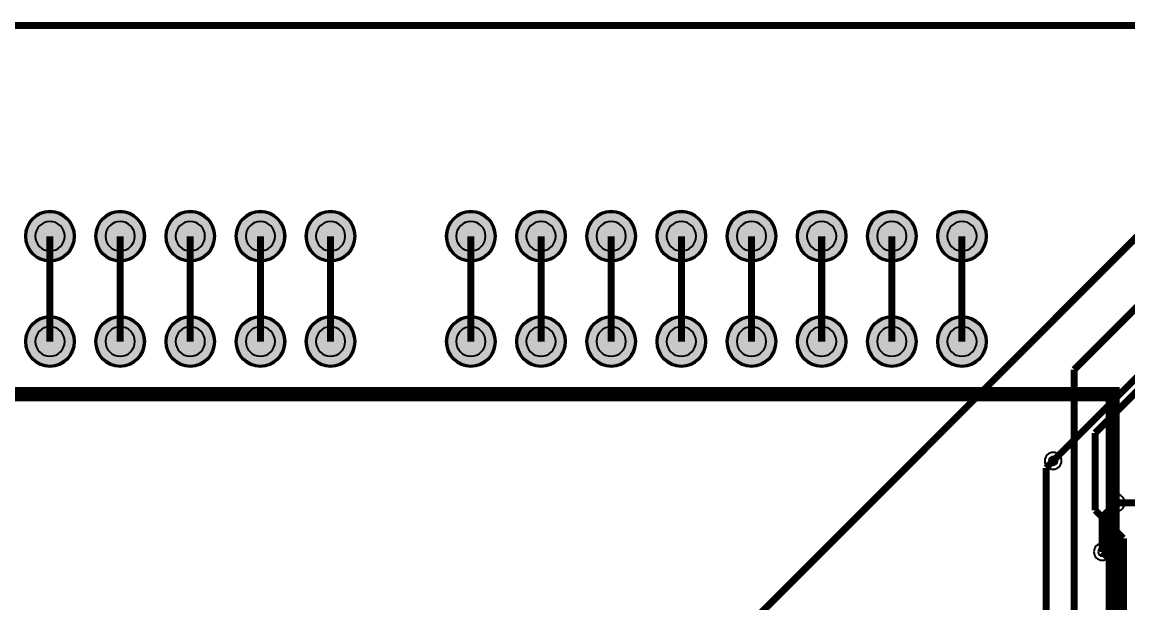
# Model space of a CAD drawing. Header units: millimetres. Extents: x -59 to 46, y -149 to -20.
# Drawn here: x -18.03 to 22.01, y -41.21 to -20.19 of the extents above; entities that cross this region are included whole.
import ezdxf

# ---------------------------------------------------------------- set-up
doc = ezdxf.new("R2010")
doc.units = ezdxf.units.MM
doc.header["$MEASUREMENT"] = 0
for name, color, linetype, true_color in [('Board-Outline-Layer', 7, 'Continuous', 0xff00ff), ('Bottom-Layer', 7, 'Continuous', 0x0000ff), ('Bottom-Paste-Mask-Layer', 7, 'Continuous', 0x800000), ('Bottom-Solder-Mask-Layer', 7, 'Continuous', 0xaa00ff), ('Hole-Layer', 7, 'Continuous', 0x222222), ('Multi-Layer', 7, 'Continuous', 0xc0c0c0), ('Top-Layer', 7, 'Continuous', 0xff0000), ('Top-Paste-Mask-Layer', 7, 'Continuous', 0x808080), ('Top-Silkscreen-Layer', 7, 'Continuous', 0xffcc00), ('Top-Solder-Mask-Layer', 7, 'Continuous', 0x800080)]:
    doc.layers.add(name, color=color, linetype=linetype, true_color=true_color)

msp = doc.modelspace()

# ---------------------------------------------------------------- hatches: boundary and pattern name
at = {"layer": 'Bottom-Layer'}
for points in [[(-17.882, -27.94, 1), (-16.154, -27.94, 1)], [(-15.342, -27.94, 1), (-13.614, -27.94, 1)], [(-12.802, -27.94, 1), (-11.074, -27.94, 1)], [(-10.262, -27.94, 1), (-8.534, -27.94, 1)], [(-7.722, -27.94, 1), (-5.994, -27.94, 1)], [(-2.642, -27.94, 1), (-0.914, -27.94, 1)], [(-0.102, -27.94, 1), (1.626, -27.94, 1)], [(2.438, -27.94, 1), (4.166, -27.94, 1)], [(4.978, -27.94, 1), (6.706, -27.94, 1)], [(7.518, -27.94, 1), (9.246, -27.94, 1)], [(10.058, -27.94, 1), (11.786, -27.94, 1)], [(12.598, -27.94, 1), (14.326, -27.94, 1)], [(15.138, -27.94, 1), (16.866, -27.94, 1)], [(-17.882, -31.75, 1), (-16.154, -31.75, 1)], [(-15.342, -31.75, 1), (-13.614, -31.75, 1)], [(-12.802, -31.75, 1), (-11.074, -31.75, 1)], [(-10.262, -31.75, 1), (-8.534, -31.75, 1)], [(-7.722, -31.75, 1), (-5.994, -31.75, 1)], [(-2.642, -31.75, 1), (-0.914, -31.75, 1)], [(-0.102, -31.75, 1), (1.626, -31.75, 1)], [(2.438, -31.75, 1), (4.166, -31.75, 1)], [(4.978, -31.75, 1), (6.706, -31.75, 1)], [(7.518, -31.75, 1), (9.246, -31.75, 1)], [(10.058, -31.75, 1), (11.786, -31.75, 1)], [(12.598, -31.75, 1), (14.326, -31.75, 1)], [(15.138, -31.75, 1), (16.866, -31.75, 1)]]:
    msp.add_hatch(color=256, dxfattribs=at).paths.add_polyline_path(points)
at = {"layer": 'Bottom-Paste-Mask-Layer'}
for points in [[(-17.882, -27.94, 1), (-16.154, -27.94, 1)], [(-15.342, -27.94, 1), (-13.614, -27.94, 1)], [(-12.802, -27.94, 1), (-11.074, -27.94, 1)], [(-10.262, -27.94, 1), (-8.534, -27.94, 1)], [(-7.722, -27.94, 1), (-5.994, -27.94, 1)], [(-2.642, -27.94, 1), (-0.914, -27.94, 1)], [(-0.102, -27.94, 1), (1.626, -27.94, 1)], [(2.438, -27.94, 1), (4.166, -27.94, 1)], [(4.978, -27.94, 1), (6.706, -27.94, 1)], [(7.518, -27.94, 1), (9.246, -27.94, 1)], [(10.058, -27.94, 1), (11.786, -27.94, 1)], [(12.598, -27.94, 1), (14.326, -27.94, 1)], [(15.138, -27.94, 1), (16.866, -27.94, 1)], [(-17.882, -31.75, 1), (-16.154, -31.75, 1)], [(-15.342, -31.75, 1), (-13.614, -31.75, 1)], [(-12.802, -31.75, 1), (-11.074, -31.75, 1)], [(-10.262, -31.75, 1), (-8.534, -31.75, 1)], [(-7.722, -31.75, 1), (-5.994, -31.75, 1)], [(-2.642, -31.75, 1), (-0.914, -31.75, 1)], [(-0.102, -31.75, 1), (1.626, -31.75, 1)], [(2.438, -31.75, 1), (4.166, -31.75, 1)], [(4.978, -31.75, 1), (6.706, -31.75, 1)], [(7.518, -31.75, 1), (9.246, -31.75, 1)], [(10.058, -31.75, 1), (11.786, -31.75, 1)], [(12.598, -31.75, 1), (14.326, -31.75, 1)], [(15.138, -31.75, 1), (16.866, -31.75, 1)]]:
    msp.add_hatch(color=256, dxfattribs=at).paths.add_polyline_path(points)
at = {"layer": 'Bottom-Solder-Mask-Layer'}
for points in [[(-17.932, -27.94, 1), (-16.104, -27.94, 1)], [(-15.392, -27.94, 1), (-13.564, -27.94, 1)], [(-12.852, -27.94, 1), (-11.024, -27.94, 1)], [(-10.312, -27.94, 1), (-8.484, -27.94, 1)], [(-7.772, -27.94, 1), (-5.944, -27.94, 1)], [(-2.692, -27.94, 1), (-0.864, -27.94, 1)], [(-0.152, -27.94, 1), (1.676, -27.94, 1)], [(2.388, -27.94, 1), (4.216, -27.94, 1)], [(4.928, -27.94, 1), (6.756, -27.94, 1)], [(7.468, -27.94, 1), (9.296, -27.94, 1)], [(10.008, -27.94, 1), (11.836, -27.94, 1)], [(12.548, -27.94, 1), (14.376, -27.94, 1)], [(15.088, -27.94, 1), (16.916, -27.94, 1)], [(-17.932, -31.75, 1), (-16.104, -31.75, 1)], [(-15.392, -31.75, 1), (-13.564, -31.75, 1)], [(-12.852, -31.75, 1), (-11.024, -31.75, 1)], [(-10.312, -31.75, 1), (-8.484, -31.75, 1)], [(-7.772, -31.75, 1), (-5.944, -31.75, 1)], [(-2.692, -31.75, 1), (-0.864, -31.75, 1)], [(-0.152, -31.75, 1), (1.676, -31.75, 1)], [(2.388, -31.75, 1), (4.216, -31.75, 1)], [(4.928, -31.75, 1), (6.756, -31.75, 1)], [(7.468, -31.75, 1), (9.296, -31.75, 1)], [(10.008, -31.75, 1), (11.836, -31.75, 1)], [(12.548, -31.75, 1), (14.376, -31.75, 1)], [(15.088, -31.75, 1), (16.916, -31.75, 1)]]:
    msp.add_hatch(color=256, dxfattribs=at).paths.add_polyline_path(points)
at = {"layer": 'Hole-Layer'}
for points in [[(-17.551, -27.94, 1), (-16.485, -27.94, 1)], [(-15.011, -27.94, 1), (-13.945, -27.94, 1)], [(-12.471, -27.94, 1), (-11.405, -27.94, 1)], [(-9.931, -27.94, 1), (-8.865, -27.94, 1)], [(-7.391, -27.94, 1), (-6.325, -27.94, 1)], [(-2.311, -27.94, 1), (-1.245, -27.94, 1)], [(0.229, -27.94, 1), (1.295, -27.94, 1)], [(2.769, -27.94, 1), (3.835, -27.94, 1)], [(5.309, -27.94, 1), (6.375, -27.94, 1)], [(7.849, -27.94, 1), (8.915, -27.94, 1)], [(10.389, -27.94, 1), (11.455, -27.94, 1)], [(12.929, -27.94, 1), (13.995, -27.94, 1)], [(15.469, -27.94, 1), (16.535, -27.94, 1)], [(-17.551, -31.75, 1), (-16.485, -31.75, 1)], [(-15.011, -31.75, 1), (-13.945, -31.75, 1)], [(-12.471, -31.75, 1), (-11.405, -31.75, 1)], [(-9.931, -31.75, 1), (-8.865, -31.75, 1)], [(-7.391, -31.75, 1), (-6.325, -31.75, 1)], [(-2.311, -31.75, 1), (-1.245, -31.75, 1)], [(0.229, -31.75, 1), (1.295, -31.75, 1)], [(2.769, -31.75, 1), (3.835, -31.75, 1)], [(5.309, -31.75, 1), (6.375, -31.75, 1)], [(7.849, -31.75, 1), (8.915, -31.75, 1)], [(10.389, -31.75, 1), (11.455, -31.75, 1)], [(12.929, -31.75, 1), (13.995, -31.75, 1)], [(15.469, -31.75, 1), (16.535, -31.75, 1)]]:
    msp.add_hatch(color=256, dxfattribs=at).paths.add_polyline_path(points)
at = {"layer": 'Multi-Layer'}
for points in [[(-17.882, -27.94, 1), (-16.154, -27.94, 1)], [(-17.882, -27.94, 1), (-16.154, -27.94, 1)], [(-17.882, -27.94, 1), (-16.154, -27.94, 1)], [(-15.342, -27.94, 1), (-13.614, -27.94, 1)], [(-15.342, -27.94, 1), (-13.614, -27.94, 1)], [(-15.342, -27.94, 1), (-13.614, -27.94, 1)], [(-12.802, -27.94, 1), (-11.074, -27.94, 1)], [(-12.802, -27.94, 1), (-11.074, -27.94, 1)], [(-12.802, -27.94, 1), (-11.074, -27.94, 1)], [(-10.262, -27.94, 1), (-8.534, -27.94, 1)], [(-10.262, -27.94, 1), (-8.534, -27.94, 1)], [(-10.262, -27.94, 1), (-8.534, -27.94, 1)], [(-7.722, -27.94, 1), (-5.994, -27.94, 1)], [(-7.722, -27.94, 1), (-5.994, -27.94, 1)], [(-7.722, -27.94, 1), (-5.994, -27.94, 1)], [(-2.642, -27.94, 1), (-0.914, -27.94, 1)], [(-2.642, -27.94, 1), (-0.914, -27.94, 1)], [(-2.642, -27.94, 1), (-0.914, -27.94, 1)], [(-0.102, -27.94, 1), (1.626, -27.94, 1)], [(-0.102, -27.94, 1), (1.626, -27.94, 1)], [(-0.102, -27.94, 1), (1.626, -27.94, 1)], [(2.438, -27.94, 1), (4.166, -27.94, 1)], [(2.438, -27.94, 1), (4.166, -27.94, 1)], [(2.438, -27.94, 1), (4.166, -27.94, 1)], [(4.978, -27.94, 1), (6.706, -27.94, 1)], [(4.978, -27.94, 1), (6.706, -27.94, 1)], [(4.978, -27.94, 1), (6.706, -27.94, 1)], [(7.518, -27.94, 1), (9.246, -27.94, 1)], [(7.518, -27.94, 1), (9.246, -27.94, 1)], [(7.518, -27.94, 1), (9.246, -27.94, 1)], [(10.058, -27.94, 1), (11.786, -27.94, 1)], [(10.058, -27.94, 1), (11.786, -27.94, 1)], [(10.058, -27.94, 1), (11.786, -27.94, 1)], [(12.598, -27.94, 1), (14.326, -27.94, 1)], [(12.598, -27.94, 1), (14.326, -27.94, 1)], [(12.598, -27.94, 1), (14.326, -27.94, 1)], [(15.138, -27.94, 1), (16.866, -27.94, 1)], [(15.138, -27.94, 1), (16.866, -27.94, 1)], [(15.138, -27.94, 1), (16.866, -27.94, 1)], [(-17.882, -31.75, 1), (-16.154, -31.75, 1)], [(-17.882, -31.75, 1), (-16.154, -31.75, 1)], [(-17.882, -31.75, 1), (-16.154, -31.75, 1)], [(-15.342, -31.75, 1), (-13.614, -31.75, 1)], [(-15.342, -31.75, 1), (-13.614, -31.75, 1)], [(-15.342, -31.75, 1), (-13.614, -31.75, 1)], [(-12.802, -31.75, 1), (-11.074, -31.75, 1)], [(-12.802, -31.75, 1), (-11.074, -31.75, 1)], [(-12.802, -31.75, 1), (-11.074, -31.75, 1)], [(-10.262, -31.75, 1), (-8.534, -31.75, 1)], [(-10.262, -31.75, 1), (-8.534, -31.75, 1)], [(-10.262, -31.75, 1), (-8.534, -31.75, 1)], [(-7.722, -31.75, 1), (-5.994, -31.75, 1)], [(-7.722, -31.75, 1), (-5.994, -31.75, 1)], [(-7.722, -31.75, 1), (-5.994, -31.75, 1)], [(-2.642, -31.75, 1), (-0.914, -31.75, 1)], [(-2.642, -31.75, 1), (-0.914, -31.75, 1)], [(-2.642, -31.75, 1), (-0.914, -31.75, 1)], [(-0.102, -31.75, 1), (1.626, -31.75, 1)], [(-0.102, -31.75, 1), (1.626, -31.75, 1)], [(-0.102, -31.75, 1), (1.626, -31.75, 1)], [(2.438, -31.75, 1), (4.166, -31.75, 1)], [(2.438, -31.75, 1), (4.166, -31.75, 1)], [(2.438, -31.75, 1), (4.166, -31.75, 1)], [(4.978, -31.75, 1), (6.706, -31.75, 1)], [(4.978, -31.75, 1), (6.706, -31.75, 1)], [(4.978, -31.75, 1), (6.706, -31.75, 1)], [(7.518, -31.75, 1), (9.246, -31.75, 1)], [(7.518, -31.75, 1), (9.246, -31.75, 1)], [(7.518, -31.75, 1), (9.246, -31.75, 1)], [(10.058, -31.75, 1), (11.786, -31.75, 1)], [(10.058, -31.75, 1), (11.786, -31.75, 1)], [(10.058, -31.75, 1), (11.786, -31.75, 1)], [(12.598, -31.75, 1), (14.326, -31.75, 1)], [(12.598, -31.75, 1), (14.326, -31.75, 1)], [(12.598, -31.75, 1), (14.326, -31.75, 1)], [(15.138, -31.75, 1), (16.866, -31.75, 1)], [(15.138, -31.75, 1), (16.866, -31.75, 1)], [(15.138, -31.75, 1), (16.866, -31.75, 1)]]:
    msp.add_hatch(color=256, dxfattribs=at).paths.add_polyline_path(points)
at = {"layer": 'Top-Layer'}
for points in [[(-17.882, -27.94, 1), (-16.154, -27.94, 1)], [(-15.342, -27.94, 1), (-13.614, -27.94, 1)], [(-12.802, -27.94, 1), (-11.074, -27.94, 1)], [(-10.262, -27.94, 1), (-8.534, -27.94, 1)], [(-7.722, -27.94, 1), (-5.994, -27.94, 1)], [(-2.642, -27.94, 1), (-0.914, -27.94, 1)], [(-0.102, -27.94, 1), (1.626, -27.94, 1)], [(2.438, -27.94, 1), (4.166, -27.94, 1)], [(4.978, -27.94, 1), (6.706, -27.94, 1)], [(7.518, -27.94, 1), (9.246, -27.94, 1)], [(10.058, -27.94, 1), (11.786, -27.94, 1)], [(12.598, -27.94, 1), (14.326, -27.94, 1)], [(15.138, -27.94, 1), (16.866, -27.94, 1)], [(-17.882, -31.75, 1), (-16.154, -31.75, 1)], [(-15.342, -31.75, 1), (-13.614, -31.75, 1)], [(-12.802, -31.75, 1), (-11.074, -31.75, 1)], [(-10.262, -31.75, 1), (-8.534, -31.75, 1)], [(-7.722, -31.75, 1), (-5.994, -31.75, 1)], [(-2.642, -31.75, 1), (-0.914, -31.75, 1)], [(-0.102, -31.75, 1), (1.626, -31.75, 1)], [(2.438, -31.75, 1), (4.166, -31.75, 1)], [(4.978, -31.75, 1), (6.706, -31.75, 1)], [(7.518, -31.75, 1), (9.246, -31.75, 1)], [(10.058, -31.75, 1), (11.786, -31.75, 1)], [(12.598, -31.75, 1), (14.326, -31.75, 1)], [(15.138, -31.75, 1), (16.866, -31.75, 1)]]:
    msp.add_hatch(color=256, dxfattribs=at).paths.add_polyline_path(points)
at = {"layer": 'Top-Paste-Mask-Layer'}
for points in [[(-17.882, -27.94, 1), (-16.154, -27.94, 1)], [(-15.342, -27.94, 1), (-13.614, -27.94, 1)], [(-12.802, -27.94, 1), (-11.074, -27.94, 1)], [(-10.262, -27.94, 1), (-8.534, -27.94, 1)], [(-7.722, -27.94, 1), (-5.994, -27.94, 1)], [(-2.642, -27.94, 1), (-0.914, -27.94, 1)], [(-0.102, -27.94, 1), (1.626, -27.94, 1)], [(2.438, -27.94, 1), (4.166, -27.94, 1)], [(4.978, -27.94, 1), (6.706, -27.94, 1)], [(7.518, -27.94, 1), (9.246, -27.94, 1)], [(10.058, -27.94, 1), (11.786, -27.94, 1)], [(12.598, -27.94, 1), (14.326, -27.94, 1)], [(15.138, -27.94, 1), (16.866, -27.94, 1)], [(-17.882, -31.75, 1), (-16.154, -31.75, 1)], [(-15.342, -31.75, 1), (-13.614, -31.75, 1)], [(-12.802, -31.75, 1), (-11.074, -31.75, 1)], [(-10.262, -31.75, 1), (-8.534, -31.75, 1)], [(-7.722, -31.75, 1), (-5.994, -31.75, 1)], [(-2.642, -31.75, 1), (-0.914, -31.75, 1)], [(-0.102, -31.75, 1), (1.626, -31.75, 1)], [(2.438, -31.75, 1), (4.166, -31.75, 1)], [(4.978, -31.75, 1), (6.706, -31.75, 1)], [(7.518, -31.75, 1), (9.246, -31.75, 1)], [(10.058, -31.75, 1), (11.786, -31.75, 1)], [(12.598, -31.75, 1), (14.326, -31.75, 1)], [(15.138, -31.75, 1), (16.866, -31.75, 1)]]:
    msp.add_hatch(color=256, dxfattribs=at).paths.add_polyline_path(points)
at = {"layer": 'Top-Solder-Mask-Layer'}
for points in [[(-17.932, -27.94, 1), (-16.104, -27.94, 1)], [(-15.392, -27.94, 1), (-13.564, -27.94, 1)], [(-12.852, -27.94, 1), (-11.024, -27.94, 1)], [(-10.312, -27.94, 1), (-8.484, -27.94, 1)], [(-7.772, -27.94, 1), (-5.944, -27.94, 1)], [(-2.692, -27.94, 1), (-0.864, -27.94, 1)], [(-0.152, -27.94, 1), (1.676, -27.94, 1)], [(2.388, -27.94, 1), (4.216, -27.94, 1)], [(4.928, -27.94, 1), (6.756, -27.94, 1)], [(7.468, -27.94, 1), (9.296, -27.94, 1)], [(10.008, -27.94, 1), (11.836, -27.94, 1)], [(12.548, -27.94, 1), (14.376, -27.94, 1)], [(15.088, -27.94, 1), (16.916, -27.94, 1)], [(-17.932, -31.75, 1), (-16.104, -31.75, 1)], [(-15.392, -31.75, 1), (-13.564, -31.75, 1)], [(-12.852, -31.75, 1), (-11.024, -31.75, 1)], [(-10.312, -31.75, 1), (-8.484, -31.75, 1)], [(-7.772, -31.75, 1), (-5.944, -31.75, 1)], [(-2.692, -31.75, 1), (-0.864, -31.75, 1)], [(-0.152, -31.75, 1), (1.676, -31.75, 1)], [(2.388, -31.75, 1), (4.216, -31.75, 1)], [(4.928, -31.75, 1), (6.756, -31.75, 1)], [(7.468, -31.75, 1), (9.296, -31.75, 1)], [(10.008, -31.75, 1), (11.836, -31.75, 1)], [(12.548, -31.75, 1), (14.376, -31.75, 1)], [(15.088, -31.75, 1), (16.916, -31.75, 1)]]:
    msp.add_hatch(color=256, dxfattribs=at).paths.add_polyline_path(points)

# ---------------------------------------------------------------- linework, layer by layer
at = {"layer": 'Board-Outline-Layer', "const_width": 0.254}
msp.add_lwpolyline([(35.56, -83.82), (35.56, -109.22), (33.02, -111.76), (-55.88, -111.76), (-58.42, -109.22), (-58.42, -25.4), (-53.34, -20.32), (38.1, -20.32), (46.228, -28.448), (46.228, -78.486)], close=True, dxfattribs=at)
at = {"layer": 'Bottom-Layer', "const_width": 0.254}
for points in [[(20.066, -32.766), (26.797, -26.035)], [(-17.018, -31.75), (-17.018, -27.94)], [(-14.478, -31.75), (-14.478, -27.94)], [(-11.938, -31.75), (-11.938, -27.94)], [(-9.398, -31.75), (-9.398, -27.94)], [(-6.858, -31.75), (-6.858, -27.94)], [(-1.778, -31.75), (-1.778, -27.94)], [(0.762, -31.75), (0.762, -27.94)], [(3.302, -31.75), (3.302, -27.94)], [(5.842, -31.75), (5.842, -27.94)], [(8.382, -31.75), (8.382, -27.94)], [(10.922, -31.75), (10.922, -27.94)], [(13.462, -31.75), (13.462, -27.94)], [(16.002, -31.75), (16.002, -27.94)], [(20.066, -44.713), (20.066, -32.766)], [(20.828, -35.061), (22.86, -33.029)], [(20.828, -37.855), (20.828, -35.061)], [(19.05, -36.322), (19.304, -36.068)], [(19.05, -61.976), (19.05, -36.322)], [(21.59, -37.583), (22.869, -37.583)], [(21.844, -38.871), (20.828, -37.855)], [(21.844, -51.063), (21.844, -38.871)], [(21.336, -39.615), (21.082, -39.361)], [(21.336, -50.537), (21.336, -39.615)]]:
    msp.add_lwpolyline(points, dxfattribs=at)
at = {"layer": 'Bottom-Layer'}
for points in [[(-17.882, -27.94, 1), (-16.154, -27.94, 1)], [(-2.642, -27.94, 1), (-0.914, -27.94, 1)], [(-0.102, -27.94, 1), (1.626, -27.94, 1)], [(15.138, -27.94, 1), (16.866, -27.94, 1)], [(-17.882, -31.75, 1), (-16.154, -31.75, 1)], [(-2.642, -31.75, 1), (-0.914, -31.75, 1)], [(-0.102, -31.75, 1), (1.626, -31.75, 1)], [(15.138, -31.75, 1), (16.866, -31.75, 1)]]:
    msp.add_lwpolyline(points, format="xyb", close=True, dxfattribs=at)
for points in [[(-15.342, -27.94, 1), (-13.614, -27.94), (-13.614, -27.94, 1), (-15.342, -27.94)], [(-12.802, -27.94, 1), (-11.074, -27.94), (-11.074, -27.94, 1), (-12.802, -27.94)], [(-10.262, -27.94, 1), (-8.534, -27.94), (-8.534, -27.94, 1), (-10.262, -27.94)], [(-7.722, -27.94, 1), (-5.994, -27.94), (-5.994, -27.94, 1), (-7.722, -27.94)], [(2.438, -27.94, 1), (4.166, -27.94), (4.166, -27.94, 1), (2.438, -27.94)], [(4.978, -27.94, 1), (6.706, -27.94), (6.706, -27.94, 1), (4.978, -27.94)], [(7.518, -27.94, 1), (9.246, -27.94), (9.246, -27.94, 1), (7.518, -27.94)], [(10.058, -27.94, 1), (11.786, -27.94), (11.786, -27.94, 1), (10.058, -27.94)], [(12.598, -27.94, 1), (14.326, -27.94), (14.326, -27.94, 1), (12.598, -27.94)], [(-15.342, -31.75, 1), (-13.614, -31.75), (-13.614, -31.75, 1), (-15.342, -31.75)], [(-12.802, -31.75, 1), (-11.074, -31.75), (-11.074, -31.75, 1), (-12.802, -31.75)], [(-10.262, -31.75, 1), (-8.534, -31.75), (-8.534, -31.75, 1), (-10.262, -31.75)], [(-7.722, -31.75, 1), (-5.994, -31.75), (-5.994, -31.75, 1), (-7.722, -31.75)], [(2.438, -31.75, 1), (4.166, -31.75), (4.166, -31.75, 1), (2.438, -31.75)], [(4.978, -31.75, 1), (6.706, -31.75), (6.706, -31.75, 1), (4.978, -31.75)], [(7.518, -31.75, 1), (9.246, -31.75), (9.246, -31.75, 1), (7.518, -31.75)], [(10.058, -31.75, 1), (11.786, -31.75), (11.786, -31.75, 1), (10.058, -31.75)], [(12.598, -31.75, 1), (14.326, -31.75), (14.326, -31.75, 1), (12.598, -31.75)]]:
    msp.add_lwpolyline(points, format="xyb", dxfattribs=at)
at = {"layer": 'Bottom-Paste-Mask-Layer'}
for points in [[(-17.882, -27.94, 1), (-16.154, -27.94, 1)], [(-2.642, -27.94, 1), (-0.914, -27.94, 1)], [(-0.102, -27.94, 1), (1.626, -27.94, 1)], [(15.138, -27.94, 1), (16.866, -27.94, 1)], [(-17.882, -31.75, 1), (-16.154, -31.75, 1)], [(-2.642, -31.75, 1), (-0.914, -31.75, 1)], [(-0.102, -31.75, 1), (1.626, -31.75, 1)], [(15.138, -31.75, 1), (16.866, -31.75, 1)]]:
    msp.add_lwpolyline(points, format="xyb", close=True, dxfattribs=at)
for points in [[(-15.342, -27.94, 1), (-13.614, -27.94), (-13.614, -27.94, 1), (-15.342, -27.94)], [(-12.802, -27.94, 1), (-11.074, -27.94), (-11.074, -27.94, 1), (-12.802, -27.94)], [(-10.262, -27.94, 1), (-8.534, -27.94), (-8.534, -27.94, 1), (-10.262, -27.94)], [(-7.722, -27.94, 1), (-5.994, -27.94), (-5.994, -27.94, 1), (-7.722, -27.94)], [(2.438, -27.94, 1), (4.166, -27.94), (4.166, -27.94, 1), (2.438, -27.94)], [(4.978, -27.94, 1), (6.706, -27.94), (6.706, -27.94, 1), (4.978, -27.94)], [(7.518, -27.94, 1), (9.246, -27.94), (9.246, -27.94, 1), (7.518, -27.94)], [(10.058, -27.94, 1), (11.786, -27.94), (11.786, -27.94, 1), (10.058, -27.94)], [(12.598, -27.94, 1), (14.326, -27.94), (14.326, -27.94, 1), (12.598, -27.94)], [(-15.342, -31.75, 1), (-13.614, -31.75), (-13.614, -31.75, 1), (-15.342, -31.75)], [(-12.802, -31.75, 1), (-11.074, -31.75), (-11.074, -31.75, 1), (-12.802, -31.75)], [(-10.262, -31.75, 1), (-8.534, -31.75), (-8.534, -31.75, 1), (-10.262, -31.75)], [(-7.722, -31.75, 1), (-5.994, -31.75), (-5.994, -31.75, 1), (-7.722, -31.75)], [(2.438, -31.75, 1), (4.166, -31.75), (4.166, -31.75, 1), (2.438, -31.75)], [(4.978, -31.75, 1), (6.706, -31.75), (6.706, -31.75, 1), (4.978, -31.75)], [(7.518, -31.75, 1), (9.246, -31.75), (9.246, -31.75, 1), (7.518, -31.75)], [(10.058, -31.75, 1), (11.786, -31.75), (11.786, -31.75, 1), (10.058, -31.75)], [(12.598, -31.75, 1), (14.326, -31.75), (14.326, -31.75, 1), (12.598, -31.75)]]:
    msp.add_lwpolyline(points, format="xyb", dxfattribs=at)
at = {"layer": 'Bottom-Solder-Mask-Layer'}
for points in [[(-17.932, -27.94, 1), (-16.104, -27.94), (-16.104, -27.94, 1), (-17.932, -27.94)], [(-2.692, -27.94, 1), (-0.864, -27.94), (-0.864, -27.94, 1), (-2.692, -27.94)], [(-0.152, -27.94, 1), (1.676, -27.94), (1.676, -27.94, 1), (-0.152, -27.94)], [(15.088, -27.94, 1), (16.916, -27.94), (16.916, -27.94, 1), (15.088, -27.94)], [(-17.932, -31.75, 1), (-16.104, -31.75), (-16.104, -31.75, 1), (-17.932, -31.75)], [(-2.692, -31.75, 1), (-0.864, -31.75), (-0.864, -31.75, 1), (-2.692, -31.75)], [(-0.152, -31.75, 1), (1.676, -31.75), (1.676, -31.75, 1), (-0.152, -31.75)], [(15.088, -31.75, 1), (16.916, -31.75), (16.916, -31.75, 1), (15.088, -31.75)]]:
    msp.add_lwpolyline(points, format="xyb", dxfattribs=at)
for points in [[(-15.392, -27.94, 1), (-13.564, -27.94, 1)], [(-12.852, -27.94, 1), (-11.024, -27.94, 1)], [(-10.312, -27.94, 1), (-8.484, -27.94, 1)], [(-7.772, -27.94, 1), (-5.944, -27.94, 1)], [(2.388, -27.94, 1), (4.216, -27.94, 1)], [(4.928, -27.94, 1), (6.756, -27.94, 1)], [(7.468, -27.94, 1), (9.296, -27.94, 1)], [(10.008, -27.94, 1), (11.836, -27.94, 1)], [(12.548, -27.94, 1), (14.376, -27.94, 1)], [(-15.392, -31.75, 1), (-13.564, -31.75, 1)], [(-12.852, -31.75, 1), (-11.024, -31.75, 1)], [(-10.312, -31.75, 1), (-8.484, -31.75, 1)], [(-7.772, -31.75, 1), (-5.944, -31.75, 1)], [(2.388, -31.75, 1), (4.216, -31.75, 1)], [(4.928, -31.75, 1), (6.756, -31.75, 1)], [(7.468, -31.75, 1), (9.296, -31.75, 1)], [(10.008, -31.75, 1), (11.836, -31.75, 1)], [(12.548, -31.75, 1), (14.376, -31.75, 1)]]:
    msp.add_lwpolyline(points, format="xyb", close=True, dxfattribs=at)
at = {"layer": 'Hole-Layer'}
for points in [[(-17.551, -27.94, 1), (-16.485, -27.94), (-16.485, -27.94, 1), (-17.551, -27.94)], [(-2.311, -27.94, 1), (-1.245, -27.94), (-1.245, -27.94, 1), (-2.311, -27.94)], [(0.229, -27.94, 1), (1.295, -27.94), (1.295, -27.94, 1), (0.229, -27.94)], [(2.769, -27.94, 1), (3.835, -27.94), (3.835, -27.94, 1), (2.769, -27.94)], [(15.469, -27.94, 1), (16.535, -27.94), (16.535, -27.94, 1), (15.469, -27.94)], [(-17.551, -31.75, 1), (-16.485, -31.75), (-16.485, -31.75, 1), (-17.551, -31.75)], [(-2.311, -31.75, 1), (-1.245, -31.75), (-1.245, -31.75, 1), (-2.311, -31.75)], [(0.229, -31.75, 1), (1.295, -31.75), (1.295, -31.75, 1), (0.229, -31.75)], [(2.769, -31.75, 1), (3.835, -31.75), (3.835, -31.75, 1), (2.769, -31.75)], [(15.469, -31.75, 1), (16.535, -31.75), (16.535, -31.75, 1), (15.469, -31.75)]]:
    msp.add_lwpolyline(points, format="xyb", dxfattribs=at)
for points in [[(-15.011, -27.94, 1), (-13.945, -27.94, 1)], [(-12.471, -27.94, 1), (-11.405, -27.94, 1)], [(-9.931, -27.94, 1), (-8.865, -27.94, 1)], [(-7.391, -27.94, 1), (-6.325, -27.94, 1)], [(5.309, -27.94, 1), (6.375, -27.94, 1)], [(7.849, -27.94, 1), (8.915, -27.94, 1)], [(10.389, -27.94, 1), (11.455, -27.94, 1)], [(12.929, -27.94, 1), (13.995, -27.94, 1)], [(-15.011, -31.75, 1), (-13.945, -31.75, 1)], [(-12.471, -31.75, 1), (-11.405, -31.75, 1)], [(-9.931, -31.75, 1), (-8.865, -31.75, 1)], [(-7.391, -31.75, 1), (-6.325, -31.75, 1)], [(5.309, -31.75, 1), (6.375, -31.75, 1)], [(7.849, -31.75, 1), (8.915, -31.75, 1)], [(10.389, -31.75, 1), (11.455, -31.75, 1)], [(12.929, -31.75, 1), (13.995, -31.75, 1)], [(19.152, -36.068, 1), (19.457, -36.068, 1)], [(21.438, -37.583, 1), (21.743, -37.583, 1)], [(20.93, -39.361, 1), (21.235, -39.361, 1)]]:
    msp.add_lwpolyline(points, format="xyb", close=True, dxfattribs=at)
at = {"layer": 'Multi-Layer'}
for points in [[(-17.882, -27.94, 1), (-16.154, -27.94, 1)], [(-17.882, -27.94, 1), (-16.154, -27.94, 1)], [(-17.882, -27.94, 1), (-16.154, -27.94, 1)], [(-2.642, -27.94, 1), (-0.914, -27.94, 1)], [(-2.642, -27.94, 1), (-0.914, -27.94, 1)], [(-2.642, -27.94, 1), (-0.914, -27.94, 1)], [(-0.102, -27.94, 1), (1.626, -27.94, 1)], [(-0.102, -27.94, 1), (1.626, -27.94, 1)], [(-0.102, -27.94, 1), (1.626, -27.94, 1)], [(15.138, -27.94, 1), (16.866, -27.94, 1)], [(15.138, -27.94, 1), (16.866, -27.94, 1)], [(15.138, -27.94, 1), (16.866, -27.94, 1)], [(-17.882, -31.75, 1), (-16.154, -31.75, 1)], [(-17.882, -31.75, 1), (-16.154, -31.75, 1)], [(-17.882, -31.75, 1), (-16.154, -31.75, 1)], [(-2.642, -31.75, 1), (-0.914, -31.75, 1)], [(-2.642, -31.75, 1), (-0.914, -31.75, 1)], [(-2.642, -31.75, 1), (-0.914, -31.75, 1)], [(-0.102, -31.75, 1), (1.626, -31.75, 1)], [(-0.102, -31.75, 1), (1.626, -31.75, 1)], [(-0.102, -31.75, 1), (1.626, -31.75, 1)], [(15.138, -31.75, 1), (16.866, -31.75, 1)], [(15.138, -31.75, 1), (16.866, -31.75, 1)], [(15.138, -31.75, 1), (16.866, -31.75, 1)]]:
    msp.add_lwpolyline(points, format="xyb", close=True, dxfattribs=at)
for points in [[(-15.342, -27.94, 1), (-13.614, -27.94), (-13.614, -27.94, 1), (-15.342, -27.94)], [(-15.342, -27.94, 1), (-13.614, -27.94), (-13.614, -27.94, 1), (-15.342, -27.94)], [(-15.342, -27.94, 1), (-13.614, -27.94), (-13.614, -27.94, 1), (-15.342, -27.94)], [(-12.802, -27.94, 1), (-11.074, -27.94), (-11.074, -27.94, 1), (-12.802, -27.94)], [(-12.802, -27.94, 1), (-11.074, -27.94), (-11.074, -27.94, 1), (-12.802, -27.94)], [(-12.802, -27.94, 1), (-11.074, -27.94), (-11.074, -27.94, 1), (-12.802, -27.94)], [(-10.262, -27.94, 1), (-8.534, -27.94), (-8.534, -27.94, 1), (-10.262, -27.94)], [(-10.262, -27.94, 1), (-8.534, -27.94), (-8.534, -27.94, 1), (-10.262, -27.94)], [(-10.262, -27.94, 1), (-8.534, -27.94), (-8.534, -27.94, 1), (-10.262, -27.94)], [(-7.722, -27.94, 1), (-5.994, -27.94), (-5.994, -27.94, 1), (-7.722, -27.94)], [(-7.722, -27.94, 1), (-5.994, -27.94), (-5.994, -27.94, 1), (-7.722, -27.94)], [(-7.722, -27.94, 1), (-5.994, -27.94), (-5.994, -27.94, 1), (-7.722, -27.94)], [(2.438, -27.94, 1), (4.166, -27.94), (4.166, -27.94, 1), (2.438, -27.94)], [(2.438, -27.94, 1), (4.166, -27.94), (4.166, -27.94, 1), (2.438, -27.94)], [(2.438, -27.94, 1), (4.166, -27.94), (4.166, -27.94, 1), (2.438, -27.94)], [(4.978, -27.94, 1), (6.706, -27.94), (6.706, -27.94, 1), (4.978, -27.94)], [(4.978, -27.94, 1), (6.706, -27.94), (6.706, -27.94, 1), (4.978, -27.94)], [(4.978, -27.94, 1), (6.706, -27.94), (6.706, -27.94, 1), (4.978, -27.94)], [(7.518, -27.94, 1), (9.246, -27.94), (9.246, -27.94, 1), (7.518, -27.94)], [(7.518, -27.94, 1), (9.246, -27.94), (9.246, -27.94, 1), (7.518, -27.94)], [(7.518, -27.94, 1), (9.246, -27.94), (9.246, -27.94, 1), (7.518, -27.94)], [(10.058, -27.94, 1), (11.786, -27.94), (11.786, -27.94, 1), (10.058, -27.94)], [(10.058, -27.94, 1), (11.786, -27.94), (11.786, -27.94, 1), (10.058, -27.94)], [(10.058, -27.94, 1), (11.786, -27.94), (11.786, -27.94, 1), (10.058, -27.94)], [(12.598, -27.94, 1), (14.326, -27.94), (14.326, -27.94, 1), (12.598, -27.94)], [(12.598, -27.94, 1), (14.326, -27.94), (14.326, -27.94, 1), (12.598, -27.94)], [(12.598, -27.94, 1), (14.326, -27.94), (14.326, -27.94, 1), (12.598, -27.94)], [(-15.342, -31.75, 1), (-13.614, -31.75), (-13.614, -31.75, 1), (-15.342, -31.75)], [(-15.342, -31.75, 1), (-13.614, -31.75), (-13.614, -31.75, 1), (-15.342, -31.75)], [(-15.342, -31.75, 1), (-13.614, -31.75), (-13.614, -31.75, 1), (-15.342, -31.75)], [(-12.802, -31.75, 1), (-11.074, -31.75), (-11.074, -31.75, 1), (-12.802, -31.75)], [(-12.802, -31.75, 1), (-11.074, -31.75), (-11.074, -31.75, 1), (-12.802, -31.75)], [(-12.802, -31.75, 1), (-11.074, -31.75), (-11.074, -31.75, 1), (-12.802, -31.75)], [(-10.262, -31.75, 1), (-8.534, -31.75), (-8.534, -31.75, 1), (-10.262, -31.75)], [(-10.262, -31.75, 1), (-8.534, -31.75), (-8.534, -31.75, 1), (-10.262, -31.75)], [(-10.262, -31.75, 1), (-8.534, -31.75), (-8.534, -31.75, 1), (-10.262, -31.75)], [(-7.722, -31.75, 1), (-5.994, -31.75), (-5.994, -31.75, 1), (-7.722, -31.75)], [(-7.722, -31.75, 1), (-5.994, -31.75), (-5.994, -31.75, 1), (-7.722, -31.75)], [(-7.722, -31.75, 1), (-5.994, -31.75), (-5.994, -31.75, 1), (-7.722, -31.75)], [(2.438, -31.75, 1), (4.166, -31.75), (4.166, -31.75, 1), (2.438, -31.75)], [(2.438, -31.75, 1), (4.166, -31.75), (4.166, -31.75, 1), (2.438, -31.75)], [(2.438, -31.75, 1), (4.166, -31.75), (4.166, -31.75, 1), (2.438, -31.75)], [(4.978, -31.75, 1), (6.706, -31.75), (6.706, -31.75, 1), (4.978, -31.75)], [(4.978, -31.75, 1), (6.706, -31.75), (6.706, -31.75, 1), (4.978, -31.75)], [(4.978, -31.75, 1), (6.706, -31.75), (6.706, -31.75, 1), (4.978, -31.75)], [(7.518, -31.75, 1), (9.246, -31.75), (9.246, -31.75, 1), (7.518, -31.75)], [(7.518, -31.75, 1), (9.246, -31.75), (9.246, -31.75, 1), (7.518, -31.75)], [(7.518, -31.75, 1), (9.246, -31.75), (9.246, -31.75, 1), (7.518, -31.75)], [(10.058, -31.75, 1), (11.786, -31.75), (11.786, -31.75, 1), (10.058, -31.75)], [(10.058, -31.75, 1), (11.786, -31.75), (11.786, -31.75, 1), (10.058, -31.75)], [(10.058, -31.75, 1), (11.786, -31.75), (11.786, -31.75, 1), (10.058, -31.75)], [(12.598, -31.75, 1), (14.326, -31.75), (14.326, -31.75, 1), (12.598, -31.75)], [(12.598, -31.75, 1), (14.326, -31.75), (14.326, -31.75, 1), (12.598, -31.75)], [(12.598, -31.75, 1), (14.326, -31.75), (14.326, -31.75, 1), (12.598, -31.75)], [(18.999, -36.068, 1), (19.609, -36.068), (19.609, -36.068, 1), (18.999, -36.068)], [(21.285, -37.583, 1), (21.895, -37.583), (21.895, -37.583, 1), (21.285, -37.583)], [(20.777, -39.361, 1), (21.387, -39.361), (21.387, -39.361, 1), (20.777, -39.361)]]:
    msp.add_lwpolyline(points, format="xyb", dxfattribs=at)
at = {"layer": 'Top-Layer', "const_width": 0.254}
for points in [[(-7.62, -57.912), (24.257, -26.035)], [(19.304, -36.068), (23.622, -31.75)], [(21.082, -38.091), (21.59, -37.583)], [(21.082, -39.361), (21.082, -38.091)]]:
    msp.add_lwpolyline(points, dxfattribs=at)
at = {"layer": 'Top-Layer'}
for points in [[(-17.882, -27.94, 1), (-16.154, -27.94, 1)], [(-2.642, -27.94, 1), (-0.914, -27.94, 1)], [(-0.102, -27.94, 1), (1.626, -27.94, 1)], [(15.138, -27.94, 1), (16.866, -27.94, 1)], [(-17.882, -31.75, 1), (-16.154, -31.75, 1)], [(-2.642, -31.75, 1), (-0.914, -31.75, 1)], [(-0.102, -31.75, 1), (1.626, -31.75, 1)], [(15.138, -31.75, 1), (16.866, -31.75, 1)]]:
    msp.add_lwpolyline(points, format="xyb", close=True, dxfattribs=at)
for points in [[(-15.342, -27.94, 1), (-13.614, -27.94), (-13.614, -27.94, 1), (-15.342, -27.94)], [(-12.802, -27.94, 1), (-11.074, -27.94), (-11.074, -27.94, 1), (-12.802, -27.94)], [(-10.262, -27.94, 1), (-8.534, -27.94), (-8.534, -27.94, 1), (-10.262, -27.94)], [(-7.722, -27.94, 1), (-5.994, -27.94), (-5.994, -27.94, 1), (-7.722, -27.94)], [(2.438, -27.94, 1), (4.166, -27.94), (4.166, -27.94, 1), (2.438, -27.94)], [(4.978, -27.94, 1), (6.706, -27.94), (6.706, -27.94, 1), (4.978, -27.94)], [(7.518, -27.94, 1), (9.246, -27.94), (9.246, -27.94, 1), (7.518, -27.94)], [(10.058, -27.94, 1), (11.786, -27.94), (11.786, -27.94, 1), (10.058, -27.94)], [(12.598, -27.94, 1), (14.326, -27.94), (14.326, -27.94, 1), (12.598, -27.94)], [(-15.342, -31.75, 1), (-13.614, -31.75), (-13.614, -31.75, 1), (-15.342, -31.75)], [(-12.802, -31.75, 1), (-11.074, -31.75), (-11.074, -31.75, 1), (-12.802, -31.75)], [(-10.262, -31.75, 1), (-8.534, -31.75), (-8.534, -31.75, 1), (-10.262, -31.75)], [(-7.722, -31.75, 1), (-5.994, -31.75), (-5.994, -31.75, 1), (-7.722, -31.75)], [(2.438, -31.75, 1), (4.166, -31.75), (4.166, -31.75, 1), (2.438, -31.75)], [(4.978, -31.75, 1), (6.706, -31.75), (6.706, -31.75, 1), (4.978, -31.75)], [(7.518, -31.75, 1), (9.246, -31.75), (9.246, -31.75, 1), (7.518, -31.75)], [(10.058, -31.75, 1), (11.786, -31.75), (11.786, -31.75, 1), (10.058, -31.75)], [(12.598, -31.75, 1), (14.326, -31.75), (14.326, -31.75, 1), (12.598, -31.75)]]:
    msp.add_lwpolyline(points, format="xyb", dxfattribs=at)
at = {"layer": 'Top-Paste-Mask-Layer'}
for points in [[(-17.882, -27.94, 1), (-16.154, -27.94, 1)], [(-2.642, -27.94, 1), (-0.914, -27.94, 1)], [(-0.102, -27.94, 1), (1.626, -27.94, 1)], [(15.138, -27.94, 1), (16.866, -27.94, 1)], [(-17.882, -31.75, 1), (-16.154, -31.75, 1)], [(-2.642, -31.75, 1), (-0.914, -31.75, 1)], [(-0.102, -31.75, 1), (1.626, -31.75, 1)], [(15.138, -31.75, 1), (16.866, -31.75, 1)]]:
    msp.add_lwpolyline(points, format="xyb", close=True, dxfattribs=at)
for points in [[(-15.342, -27.94, 1), (-13.614, -27.94), (-13.614, -27.94, 1), (-15.342, -27.94)], [(-12.802, -27.94, 1), (-11.074, -27.94), (-11.074, -27.94, 1), (-12.802, -27.94)], [(-10.262, -27.94, 1), (-8.534, -27.94), (-8.534, -27.94, 1), (-10.262, -27.94)], [(-7.722, -27.94, 1), (-5.994, -27.94), (-5.994, -27.94, 1), (-7.722, -27.94)], [(2.438, -27.94, 1), (4.166, -27.94), (4.166, -27.94, 1), (2.438, -27.94)], [(4.978, -27.94, 1), (6.706, -27.94), (6.706, -27.94, 1), (4.978, -27.94)], [(7.518, -27.94, 1), (9.246, -27.94), (9.246, -27.94, 1), (7.518, -27.94)], [(10.058, -27.94, 1), (11.786, -27.94), (11.786, -27.94, 1), (10.058, -27.94)], [(12.598, -27.94, 1), (14.326, -27.94), (14.326, -27.94, 1), (12.598, -27.94)], [(-15.342, -31.75, 1), (-13.614, -31.75), (-13.614, -31.75, 1), (-15.342, -31.75)], [(-12.802, -31.75, 1), (-11.074, -31.75), (-11.074, -31.75, 1), (-12.802, -31.75)], [(-10.262, -31.75, 1), (-8.534, -31.75), (-8.534, -31.75, 1), (-10.262, -31.75)], [(-7.722, -31.75, 1), (-5.994, -31.75), (-5.994, -31.75, 1), (-7.722, -31.75)], [(2.438, -31.75, 1), (4.166, -31.75), (4.166, -31.75, 1), (2.438, -31.75)], [(4.978, -31.75, 1), (6.706, -31.75), (6.706, -31.75, 1), (4.978, -31.75)], [(7.518, -31.75, 1), (9.246, -31.75), (9.246, -31.75, 1), (7.518, -31.75)], [(10.058, -31.75, 1), (11.786, -31.75), (11.786, -31.75, 1), (10.058, -31.75)], [(12.598, -31.75, 1), (14.326, -31.75), (14.326, -31.75, 1), (12.598, -31.75)]]:
    msp.add_lwpolyline(points, format="xyb", dxfattribs=at)
at = {"layer": 'Top-Silkscreen-Layer', "const_width": 0.508}
msp.add_lwpolyline([(21.463, -33.655), (21.463, -78.105), (-56.642, -78.105), (-56.642, -33.655)], close=True, dxfattribs=at)
msp.add_lwpolyline([(21.463, -33.655), (21.463, -78.105), (-56.642, -78.105), (-56.642, -33.655)], close=True, dxfattribs=at)
at = {"layer": 'Top-Solder-Mask-Layer'}
for points in [[(-17.932, -27.94, 1), (-16.104, -27.94), (-16.104, -27.94, 1), (-17.932, -27.94)], [(-2.692, -27.94, 1), (-0.864, -27.94), (-0.864, -27.94, 1), (-2.692, -27.94)], [(-0.152, -27.94, 1), (1.676, -27.94), (1.676, -27.94, 1), (-0.152, -27.94)], [(15.088, -27.94, 1), (16.916, -27.94), (16.916, -27.94, 1), (15.088, -27.94)], [(-17.932, -31.75, 1), (-16.104, -31.75), (-16.104, -31.75, 1), (-17.932, -31.75)], [(-2.692, -31.75, 1), (-0.864, -31.75), (-0.864, -31.75, 1), (-2.692, -31.75)], [(-0.152, -31.75, 1), (1.676, -31.75), (1.676, -31.75, 1), (-0.152, -31.75)], [(15.088, -31.75, 1), (16.916, -31.75), (16.916, -31.75, 1), (15.088, -31.75)]]:
    msp.add_lwpolyline(points, format="xyb", dxfattribs=at)
for points in [[(-15.392, -27.94, 1), (-13.564, -27.94, 1)], [(-12.852, -27.94, 1), (-11.024, -27.94, 1)], [(-10.312, -27.94, 1), (-8.484, -27.94, 1)], [(-7.772, -27.94, 1), (-5.944, -27.94, 1)], [(2.388, -27.94, 1), (4.216, -27.94, 1)], [(4.928, -27.94, 1), (6.756, -27.94, 1)], [(7.468, -27.94, 1), (9.296, -27.94, 1)], [(10.008, -27.94, 1), (11.836, -27.94, 1)], [(12.548, -27.94, 1), (14.376, -27.94, 1)], [(-15.392, -31.75, 1), (-13.564, -31.75, 1)], [(-12.852, -31.75, 1), (-11.024, -31.75, 1)], [(-10.312, -31.75, 1), (-8.484, -31.75, 1)], [(-7.772, -31.75, 1), (-5.944, -31.75, 1)], [(2.388, -31.75, 1), (4.216, -31.75, 1)], [(4.928, -31.75, 1), (6.756, -31.75, 1)], [(7.468, -31.75, 1), (9.296, -31.75, 1)], [(10.008, -31.75, 1), (11.836, -31.75, 1)], [(12.548, -31.75, 1), (14.376, -31.75, 1)]]:
    msp.add_lwpolyline(points, format="xyb", close=True, dxfattribs=at)

doc.saveas('drawing.dxf')
